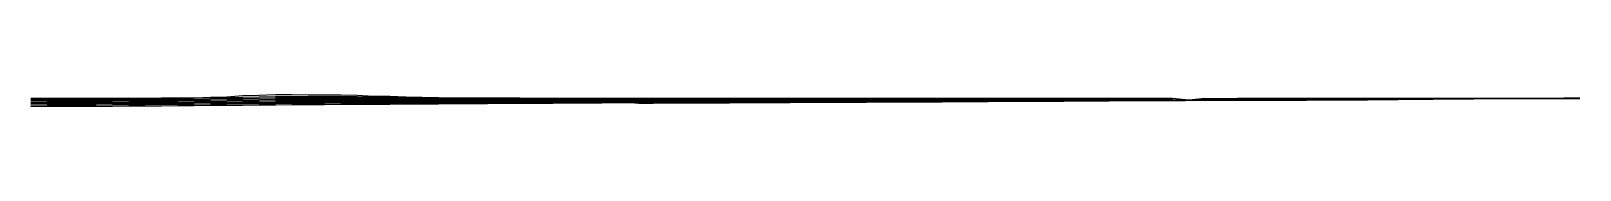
# Model space of a CAD drawing. Extents: x 0 to 23936, y -117 to 66.
import ezdxf

# ---------------------------------------------------------------- set-up
doc = ezdxf.new("R2010")
doc.units = 0
for name, color, linetype in [('ondergrond2geohydrological_base_layer', 1, 'CONTINUOUS'), ('ondergrond2top_impermeable_layer_1', 1, 'CONTINUOUS'), ('ondergrond2top_impermeable_layer_2', 1, 'CONTINUOUS'), ('ondergrond2top_impermeable_layer_3', 1, 'CONTINUOUS'), ('ondergrond2top_impermeable_layer_4', 1, 'CONTINUOUS'), ('ondergrond2top_impermeable_layer_5', 1, 'CONTINUOUS'), ('ondergrond2top_impermeable_layer_6', 1, 'CONTINUOUS'), ('ondergrond2top_impermeable_layer_7', 1, 'CONTINUOUS'), ('ondergrond2top_impermeable_layer_8', 1, 'CONTINUOUS')]:
    doc.layers.add(name, color=color, linetype=linetype)

msp = doc.modelspace()

# ---------------------------------------------------------------- linework, layer by layer
at = {"layer": 'ondergrond2geohydrological_base_layer', "color": 7}
msp.add_polyline3d([(0, -60, 0), (235, -59, 0), (469, -59, 0), (704, -58, 0), (939, -58, 0), (1173, -58, 0), (1408, -58, 0), (1643, -58, 0), (1877, -57, 0), (2112, -57, 0), (2347, -57, 0), (2581, -57, 0), (2816, -57, 0), (3051, -56, 0), (3285, -56, 0), (3520, -56, 0), (3755, -56, 0), (3989, -55, 0), (4224, -55, 0), (4459, -55, 0), (4693, -55, 0), (4928, -54, 0), (5163, -54, 0), (5397, -52, 0), (5632, -52, 0), (5867, -52, 0), (6101, -51, 0), (6336, -51, 0), (6571, -50, 0), (6805, -50, 0), (7040, -49, 0), (7275, -48, 0), (7509, -48, 0), (7744, -47, 0), (7979, -47, 0), (8213, -46, 0), (8448, -45, 0), (8683, -47, 0), (8917, -47, 0), (9152, -45, 0), (9387, -67, 0), (9621, -66, 0), (9856, -64, 0), (10091, -64, 0), (10325, -62, 0), (10560, -61, 0), (10795, -60, 0), (11029, -59, 0), (11264, -59, 0), (11499, -57, 0), (11733, -55, 0), (11968, -54, 0), (12203, -54, 0), (12437, -53, 0), (12672, -52, 0), (12907, -50, 0), (13141, -49, 0), (13376, -47, 0), (13611, -46, 0), (13846, -45, 0), (14080, -44, 0), (14315, -42, 0), (14550, -42, 0), (14784, -41, 0), (15019, -38, 0), (15254, -37, 0), (15488, -37, 0), (15723, -35, 0), (15958, -34, 0), (16192, -32, 0), (16427, -31, 0), (16662, -29, 0), (16896, -28, 0), (17131, -26, 0), (17366, -25, 0), (17600, -25, 0), (17835, -24, 0), (18070, -23, 0), (18304, -22, 0), (18539, -22, 0), (18774, -21, 0), (19008, -21, 0), (19243, -20, 0), (19478, -19, 0), (19712, -19, 0), (19947, -18, 0), (20182, -17, 0), (20416, -16, 0), (20651, -14, 0), (20886, -12, 0), (21120, -8, 0), (21355, -6, 0), (21590, -3, 0), (21824, -2, 0), (22059, -2, 0), (22294, 2, 0), (22528, 5, 0), (22763, 5, 0), (22998, 5, 0), (23232, 5, 0), (23467, 4, 0), (23702, 3, 0), (23936, 3, 0)], dxfattribs=at)
at = {"layer": 'ondergrond2top_impermeable_layer_1', "color": 7}
msp.add_polyline3d([(0, 11, 0), (252, 11, 0), (504, 11, 0), (756, 12, 0), (1008, 12, 0), (1260, 12, 0), (1512, 13, 0), (1764, 12, 0), (2016, 15, 0), (2268, 16, 0), (2520, 18, 0), (2772, 25, 0), (3024, 31, 0), (3275, 49, 0), (3527, 57, 0), (3779, 65, 0), (4031, 66, 0), (4283, 61, 0), (4535, 60, 0), (4787, 62, 0), (5039, 56, 0), (5291, 43, 0), (5543, 40, 0), (5795, 33, 0), (6047, 28, 0), (6299, 23, 0), (6551, 18, 0), (6803, 17, 0), (7055, 16, 0), (7307, 15, 0), (7559, 13, 0), (7811, 12, 0), (8063, 11, 0), (8315, 10, 0), (8567, 9, 0), (8819, 9, 0), (9071, 9, 0), (9323, 9, 0), (9575, 8, 0), (9826, 9, 0), (10078, 9, 0), (10330, 10, 0), (10582, 9, 0), (10834, 8, 0), (11086, 10, 0), (11338, 9, 0), (11590, 11, 0), (11842, 11, 0), (12094, 11, 0), (12346, 9, 0), (12598, 9, 0), (12850, 9, 0), (13102, 9, 0), (13354, 9, 0), (13606, 9, 0), (13858, 9, 0), (14110, 9, 0), (14362, 9, 0), (14614, 9, 0), (14866, 10, 0), (15118, 10, 0), (15370, 9, 0), (15622, 8, 0), (15874, 8, 0), (16126, 9, 0), (16377, 10, 0), (16629, 9, 0), (16881, 9, 0), (17133, 9, 0), (17385, 9, 0), (17637, 9, 0), (17889, -16, 0), (18141, 9, 0), (18393, 7, 0), (18645, 10, 0), (18897, 10, 0), (19149, 10, 0), (19401, 10, 0), (19653, 10, 0), (19905, 11, 0), (20157, 10, 0), (20409, 10, 0), (20661, 10, 0), (20913, 11, 0), (21165, 11, 0), (21417, 12, 0), (21669, 12, 0), (21921, 12, 0), (22173, 12, 0), (22425, 12, 0), (22676, 11, 0), (22928, 12, 0), (23180, 12, 0), (23432, 12, 0), (23684, 13, 0), (23936, 13, 0)], dxfattribs=at)
at = {"layer": 'ondergrond2top_impermeable_layer_2', "color": 7}
msp.add_polyline3d([(0, 2, 0), (252, 2, 0), (504, 3, 0), (756, 3, 0), (1008, 4, 0), (1260, 5, 0), (1512, 6, 0), (1764, 8, 0), (2016, 10, 0), (2268, 12, 0), (2520, 15, 0), (2772, 19, 0), (3024, 23, 0), (3275, 27, 0), (3527, 31, 0), (3779, 34, 0), (4031, 36, 0), (4283, 37, 0), (4535, 37, 0), (4787, 36, 0), (5039, 34, 0), (5291, 31, 0), (5543, 28, 0), (5795, 25, 0), (6047, 22, 0), (6299, 19, 0), (6551, 16, 0), (6803, 14, 0), (7055, 13, 0), (7307, 11, 0), (7559, 10, 0), (7811, 9, 0), (8063, 9, 0), (8315, 8, 0), (8567, 8, 0), (8819, 8, 0), (9071, 8, 0), (9323, 8, 0), (9575, 8, 0), (9826, 8, 0), (10078, 8, 0), (10330, 9, 0), (10582, 8, 0), (10834, 7, 0), (11086, 8, 0), (11338, 8, 0), (11590, 10, 0), (11842, 8, 0), (12094, 7, 0), (12346, 7, 0), (12598, 6, 0), (12850, 6, 0), (13102, 6, 0), (13354, 6, 0), (13606, 6, 0), (13858, 7, 0), (14110, 7, 0), (14362, 7, 0), (14614, 7, 0), (14866, 7, 0), (15118, 7, 0), (15370, 6, 0), (15622, 6, 0), (15874, 5, 0), (16126, 4, 0), (16377, 3, 0), (16629, 2, 0), (16881, 0, 0), (17133, -3, 0), (17385, -7, 0), (17637, -12, 0), (17889, -16, 0), (18141, -7, 0), (18393, -2, 0), (18645, 1, 0), (18897, 3, 0), (19149, 5, 0), (19401, 6, 0), (19653, 7, 0), (19905, 7, 0), (20157, 8, 0), (20409, 8, 0), (20661, 9, 0), (20913, 9, 0), (21165, 9, 0), (21417, 10, 0), (21669, 10, 0), (21921, 11, 0), (22173, 11, 0), (22425, 11, 0), (22676, 11, 0), (22928, 11, 0), (23180, 11, 0), (23432, 12, 0), (23684, 12, 0), (23936, 12, 0)], dxfattribs=at)
at = {"layer": 'ondergrond2top_impermeable_layer_3', "color": 7}
msp.add_polyline3d([(0, -18, 0), (252, -17, 0), (504, -16, 0), (756, -16, 0), (1008, -15, 0), (1260, -14, 0), (1512, -12, 0), (1764, -11, 0), (2016, -9, 0), (2268, -7, 0), (2520, -4, 0), (2772, -1, 0), (3024, 3, 0), (3275, 7, 0), (3527, 11, 0), (3779, 13, 0), (4031, 15, 0), (4283, 16, 0), (4535, 17, 0), (4787, 16, 0), (5039, 15, 0), (5291, 13, 0), (5543, 11, 0), (5795, 9, 0), (6047, 7, 0), (6299, 5, 0), (6551, 4, 0), (6803, 3, 0), (7055, 1, 0), (7307, 1, 0), (7559, 1, 0), (7811, 1, 0), (8063, 1, 0), (8315, 1, 0), (8567, 1, 0), (8819, 1, 0), (9071, 1, 0), (9323, 1, 0), (9575, 1, 0), (9826, 1, 0), (10078, 3, 0), (10330, 2, 0), (10582, 2, 0), (10834, -1, 0), (11086, -1, 0), (11338, -2, 0), (11590, -2, 0), (11842, -4, 0), (12094, -4, 0), (12346, -5, 0), (12598, -5, 0), (12850, -5, 0), (13102, -4, 0), (13354, -3, 0), (13606, -6, 0), (13858, -6, 0), (14110, -7, 0), (14362, -7, 0), (14614, -8, 0), (14866, -7, 0), (15118, -7, 0), (15370, -2, 0), (15622, -1, 0), (15874, 0, 0), (16126, 1, 0), (16377, 0, 0), (16629, -2, 0), (16881, -4, 0), (17133, -6, 0), (17385, -9, 0), (17637, -13, 0), (17889, -16, 0), (18141, -9, 0), (18393, -5, 0), (18645, -2, 0), (18897, 0, 0), (19149, 1, 0), (19401, 2, 0), (19653, 3, 0), (19905, 4, 0), (20157, 4, 0), (20409, 5, 0), (20661, 5, 0), (20913, 6, 0), (21165, 7, 0), (21417, 7, 0), (21669, 8, 0), (21921, 9, 0), (22173, 9, 0), (22425, 9, 0), (22676, 10, 0), (22928, 10, 0), (23180, 10, 0), (23432, 10, 0), (23684, 10, 0), (23936, 11, 0)], dxfattribs=at)
at = {"layer": 'ondergrond2top_impermeable_layer_4', "color": 7}
msp.add_polyline3d([(0, -33, 0), (252, -32, 0), (504, -31, 0), (756, -30, 0), (1008, -29, 0), (1260, -29, 0), (1512, -28, 0), (1764, -27, 0), (2016, -26, 0), (2268, -24, 0), (2520, -22, 0), (2772, -19, 0), (3024, -16, 0), (3275, -13, 0), (3527, -10, 0), (3779, -7, 0), (4031, -5, 0), (4283, -4, 0), (4535, -4, 0), (4787, -4, 0), (5039, -4, 0), (5291, -6, 0), (5543, -7, 0), (5795, -8, 0), (6047, -10, 0), (6299, -11, 0), (6551, -11, 0), (6803, -11, 0), (7055, -10, 0), (7307, -10, 0), (7559, -9, 0), (7811, -9, 0), (8063, -9, 0), (8315, -8, 0), (8567, -8, 0), (8819, -8, 0), (9071, -8, 0), (9323, -8, 0), (9575, -8, 0), (9826, -9, 0), (10078, -9, 0), (10330, -9, 0), (10582, -9, 0), (10834, -9, 0), (11086, -9, 0), (11338, -9, 0), (11590, -9, 0), (11842, -9, 0), (12094, -9, 0), (12346, -9, 0), (12598, -9, 0), (12850, -9, 0), (13102, -9, 0), (13354, -9, 0), (13606, -9, 0), (13858, -9, 0), (14110, -9, 0), (14362, -9, 0), (14614, -9, 0), (14866, -9, 0), (15118, -8, 0), (15370, -7, 0), (15622, -7, 0), (15874, -7, 0), (16126, -7, 0), (16377, -7, 0), (16629, -7, 0), (16881, -8, 0), (17133, -10, 0), (17385, -12, 0), (17637, -14, 0), (17889, -16, 0), (18141, -11, 0), (18393, -8, 0), (18645, -5, 0), (18897, -4, 0), (19149, -2, 0), (19401, -1, 0), (19653, -1, 0), (19905, 0, 0), (20157, 1, 0), (20409, 1, 0), (20661, 2, 0), (20913, 3, 0), (21165, 4, 0), (21417, 4, 0), (21669, 5, 0), (21921, 7, 0), (22173, 7, 0), (22425, 8, 0), (22676, 8, 0), (22928, 9, 0), (23180, 9, 0), (23432, 9, 0), (23684, 9, 0), (23936, 9, 0)], dxfattribs=at)
at = {"layer": 'ondergrond2top_impermeable_layer_5', "color": 7}
msp.add_polyline3d([(0, -55, 0), (252, -54, 0), (504, -53, 0), (756, -53, 0), (1008, -52, 0), (1260, -51, 0), (1512, -49, 0), (1764, -48, 0), (2016, -46, 0), (2268, -44, 0), (2520, -42, 0), (2772, -39, 0), (3024, -36, 0), (3275, -33, 0), (3527, -30, 0), (3779, -28, 0), (4031, -26, 0), (4283, -25, 0), (4535, -24, 0), (4787, -24, 0), (5039, -24, 0), (5291, -25, 0), (5543, -25, 0), (5795, -26, 0), (6047, -26, 0), (6299, -27, 0), (6551, -27, 0), (6803, -26, 0), (7055, -25, 0), (7307, -25, 0), (7559, -24, 0), (7811, -23, 0), (8063, -23, 0), (8315, -22, 0), (8567, -22, 0), (8819, -21, 0), (9071, -21, 0), (9323, -21, 0), (9575, -21, 0), (9826, -21, 0), (10078, -21, 0), (10330, -20, 0), (10582, -20, 0), (10834, -20, 0), (11086, -20, 0), (11338, -20, 0), (11590, -19, 0), (11842, -19, 0), (12094, -19, 0), (12346, -19, 0), (12598, -18, 0), (12850, -18, 0), (13102, -18, 0), (13354, -17, 0), (13606, -17, 0), (13858, -16, 0), (14110, -16, 0), (14362, -16, 0), (14614, -15, 0), (14866, -15, 0), (15118, -14, 0), (15370, -13, 0), (15622, -13, 0), (15874, -12, 0), (16126, -12, 0), (16377, -12, 0), (16629, -12, 0), (16881, -12, 0), (17133, -13, 0), (17385, -14, 0), (17637, -15, 0), (17889, -16, 0), (18141, -13, 0), (18393, -10, 0), (18645, -8, 0), (18897, -7, 0), (19149, -6, 0), (19401, -5, 0), (19653, -4, 0), (19905, -4, 0), (20157, -3, 0), (20409, -2, 0), (20661, -1, 0), (20913, 0, 0), (21165, 1, 0), (21417, 2, 0), (21669, 3, 0), (21921, 5, 0), (22173, 6, 0), (22425, 7, 0), (22676, 8, 0), (22928, 8, 0), (23180, 8, 0), (23432, 8, 0), (23684, 8, 0), (23936, 8, 0)], dxfattribs=at)
at = {"layer": 'ondergrond2top_impermeable_layer_6', "color": 7}
msp.add_polyline3d([(0, -75, 0), (252, -74, 0), (504, -73, 0), (756, -72, 0), (1008, -71, 0), (1260, -69, 0), (1512, -68, 0), (1764, -66, 0), (2016, -65, 0), (2268, -63, 0), (2520, -60, 0), (2772, -58, 0), (3024, -55, 0), (3275, -52, 0), (3527, -50, 0), (3779, -47, 0), (4031, -46, 0), (4283, -44, 0), (4535, -43, 0), (4787, -43, 0), (5039, -42, 0), (5291, -43, 0), (5543, -43, 0), (5795, -43, 0), (6047, -43, 0), (6299, -43, 0), (6551, -42, 0), (6803, -41, 0), (7055, -40, 0), (7307, -39, 0), (7559, -38, 0), (7811, -37, 0), (8063, -36, 0), (8315, -36, 0), (8567, -35, 0), (8819, -34, 0), (9071, -34, 0), (9323, -33, 0), (9575, -33, 0), (9826, -33, 0), (10078, -32, 0), (10330, -32, 0), (10582, -32, 0), (10834, -31, 0), (11086, -31, 0), (11338, -30, 0), (11590, -30, 0), (11842, -30, 0), (12094, -29, 0), (12346, -29, 0), (12598, -28, 0), (12850, -27, 0), (13102, -27, 0), (13354, -26, 0), (13606, -25, 0), (13858, -24, 0), (14110, -23, 0), (14362, -23, 0), (14614, -22, 0), (14866, -21, 0), (15118, -20, 0), (15370, -20, 0), (15622, -19, 0), (15874, -18, 0), (16126, -18, 0), (16377, -17, 0), (16629, -16, 0), (16881, -16, 0), (17133, -16, 0), (17385, -17, 0), (17637, -17, 0), (17889, -17, 0), (18141, -15, 0), (18393, -13, 0), (18645, -12, 0), (18897, -11, 0), (19149, -10, 0), (19401, -9, 0), (19653, -8, 0), (19905, -7, 0), (20157, -6, 0), (20409, -6, 0), (20661, -4, 0), (20913, -3, 0), (21165, -2, 0), (21417, -1, 0), (21669, 1, 0), (21921, 4, 0), (22173, 5, 0), (22425, 7, 0), (22676, 8, 0), (22928, 8, 0), (23180, 8, 0), (23432, 8, 0), (23684, 7, 0), (23936, 7, 0)], dxfattribs=at)
at = {"layer": 'ondergrond2top_impermeable_layer_7', "color": 7}
msp.add_polyline3d([(0, -96, 0), (252, -95, 0), (504, -94, 0), (756, -93, 0), (1008, -92, 0), (1260, -90, 0), (1512, -89, 0), (1764, -87, 0), (2016, -85, 0), (2268, -83, 0), (2520, -81, 0), (2772, -79, 0), (3024, -77, 0), (3275, -74, 0), (3527, -72, 0), (3779, -70, 0), (4031, -68, 0), (4283, -66, 0), (4535, -65, 0), (4787, -64, 0), (5039, -63, 0), (5291, -62, 0), (5543, -62, 0), (5795, -61, 0), (6047, -60, 0), (6299, -59, 0), (6551, -58, 0), (6803, -57, 0), (7055, -56, 0), (7307, -54, 0), (7559, -53, 0), (7811, -52, 0), (8063, -51, 0), (8315, -49, 0), (8567, -48, 0), (8819, -47, 0), (9071, -47, 0), (9323, -46, 0), (9575, -45, 0), (9826, -45, 0), (10078, -44, 0), (10330, -44, 0), (10582, -43, 0), (10834, -42, 0), (11086, -42, 0), (11338, -41, 0), (11590, -41, 0), (11842, -40, 0), (12094, -39, 0), (12346, -38, 0), (12598, -38, 0), (12850, -37, 0), (13102, -36, 0), (13354, -35, 0), (13606, -34, 0), (13858, -32, 0), (14110, -31, 0), (14362, -30, 0), (14614, -29, 0), (14866, -28, 0), (15118, -27, 0), (15370, -26, 0), (15622, -25, 0), (15874, -24, 0), (16126, -23, 0), (16377, -22, 0), (16629, -21, 0), (16881, -20, 0), (17133, -20, 0), (17385, -19, 0), (17637, -19, 0), (17889, -19, 0), (18141, -17, 0), (18393, -16, 0), (18645, -15, 0), (18897, -14, 0), (19149, -13, 0), (19401, -12, 0), (19653, -12, 0), (19905, -11, 0), (20157, -10, 0), (20409, -9, 0), (20661, -8, 0), (20913, -6, 0), (21165, -5, 0), (21417, -3, 0), (21669, -1, 0), (21921, 2, 0), (22173, 4, 0), (22425, 6, 0), (22676, 8, 0), (22928, 8, 0), (23180, 8, 0), (23432, 8, 0), (23684, 7, 0), (23936, 7, 0)], dxfattribs=at)
at = {"layer": 'ondergrond2top_impermeable_layer_8', "color": 7}
msp.add_polyline3d([(0, -117, 0), (252, -116, 0), (504, -115, 0), (756, -113, 0), (1008, -112, 0), (1260, -111, 0), (1512, -109, 0), (1764, -107, 0), (2016, -106, 0), (2268, -104, 0), (2520, -102, 0), (2772, -100, 0), (3024, -98, 0), (3275, -96, 0), (3527, -94, 0), (3779, -92, 0), (4031, -90, 0), (4283, -88, 0), (4535, -86, 0), (4787, -85, 0), (5039, -83, 0), (5291, -82, 0), (5543, -81, 0), (5795, -79, 0), (6047, -78, 0), (6299, -76, 0), (6551, -74, 0), (6803, -73, 0), (7055, -71, 0), (7307, -69, 0), (7559, -68, 0), (7811, -66, 0), (8063, -65, 0), (8315, -63, 0), (8567, -62, 0), (8819, -61, 0), (9071, -59, 0), (9323, -58, 0), (9575, -57, 0), (9826, -57, 0), (10078, -56, 0), (10330, -55, 0), (10582, -54, 0), (10834, -54, 0), (11086, -53, 0), (11338, -52, 0), (11590, -51, 0), (11842, -50, 0), (12094, -49, 0), (12346, -48, 0), (12598, -47, 0), (12850, -46, 0), (13102, -45, 0), (13354, -43, 0), (13606, -42, 0), (13858, -40, 0), (14110, -38, 0), (14362, -37, 0), (14614, -36, 0), (14866, -35, 0), (15118, -33, 0), (15370, -32, 0), (15622, -31, 0), (15874, -30, 0), (16126, -29, 0), (16377, -27, 0), (16629, -26, 0), (16881, -25, 0), (17133, -24, 0), (17385, -23, 0), (17637, -22, 0), (17889, -21, 0), (18141, -20, 0), (18393, -19, 0), (18645, -19, 0), (18897, -18, 0), (19149, -17, 0), (19401, -16, 0), (19653, -15, 0), (19905, -15, 0), (20157, -14, 0), (20409, -12, 0), (20661, -11, 0), (20913, -9, 0), (21165, -7, 0), (21417, -5, 0), (21669, -3, 0), (21921, 1, 0), (22173, 4, 0), (22425, 6, 0), (22676, 8, 0), (22928, 8, 0), (23180, 8, 0), (23432, 8, 0), (23684, 7, 0), (23936, 6, 0)], dxfattribs=at)

doc.saveas('drawing.dxf')
